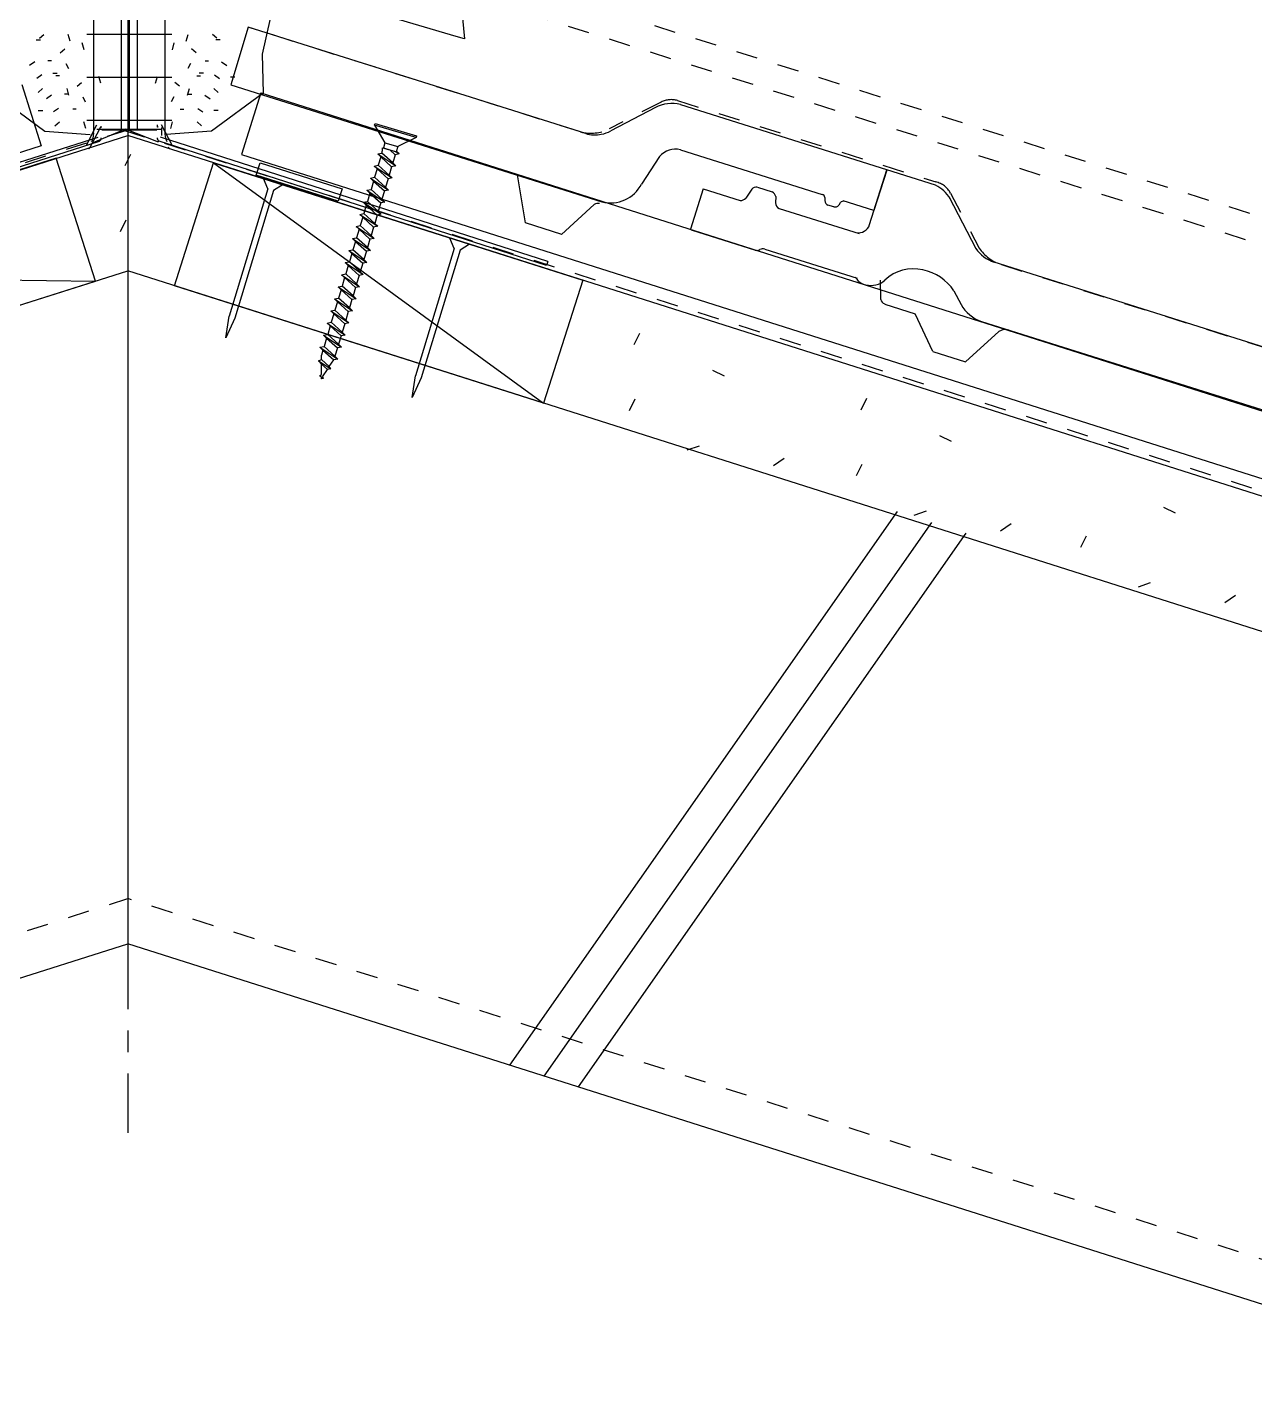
# Model space of a CAD drawing. Extents: x -1727 to 4652, y -2308 to 2357.
# Drawn here: x 3700.5 to 3985.7, y 282.4 to 599.4 of the extents above; entities that cross this region are included whole.
import ezdxf

# ---------------------------------------------------------------- set-up
doc = ezdxf.new("R2010")
doc.units = 0
doc.header["$LTSCALE"] = 5
for name, pattern in [('DASHDOT', [43, 40, -1, 1, -1]), ('DASHDOTX2', [63, 60, -1, 1, -1]), ('DASHED', [7, 6, -1]), ('DASHED2', [3, 2, -1]), ('DOT', [2, 1, -1])]:
    doc.linetypes.add(name, pattern=pattern)
for name, color, linetype in [('0-1', 7, 'CONTINUOUS'), ('0-2', 7, 'CONTINUOUS'), ('0-4', 7, 'CONTINUOUS')]:
    doc.layers.add(name, color=color, linetype=linetype)

msp = doc.modelspace()

# ---------------------------------------------------------------- linework, layer by layer
at = {"layer": '0-1', "color": 6, "linetype": 'CONTINUOUS'}
for p, q in [((3715.8369, 628.7084), (3715.8369, 575.355)), ((3722.2939, 628.7084), (3722.2939, 575.7084)), ((3724.1525, 628.7084), (3724.1525, 575.7084)), ((3726.0111, 628.7084), (3726.0111, 575.7084)), ((3732.4681, 628.7084), (3732.4681, 575.355)), ((3626.7908, 545.1991), (3716.9219, 573.8414)), ((3714.1925, 571.9914), (3716.6525, 576.7086)), ((3715.8369, 575.355), (3715.8624, 575.1936)), ((3716.6525, 575.7084), (3731.6525, 575.7084)), ((3717.7525, 575.5084), (3730.5525, 575.5084)), ((3821.439, 544.9548), (3731.3857, 573.8406)), ((3734.1125, 571.9914), (3731.6525, 576.7086)), ((3731.6525, 576.0828), (3731.6525, 574.2299)), ((3732.4681, 575.355), (3732.4426, 575.1936)), ((3627.0936, 544.2463), (3717.2099, 572.8839)), ((3821.1336, 544.0028), (3731.0951, 572.8839)), ((3821.439, 544.9548), (3821.1336, 544.0028))]:
    msp.add_line(p, q, dxfattribs=at)
at = {"layer": '0-1', "color": 7, "linetype": 'CONTINUOUS'}
for p, q in [((3702.5076, 596.4728), (3703.558, 596.4727)), ((3703.2833, 596.8204), (3704.3338, 597.7207)), ((3710.4449, 596.1689), (3709.9949, 597.7446)), ((3737.3881, 596.1689), (3737.8382, 597.7446)), ((3744.5497, 596.8204), (3743.4992, 597.7207)), ((3745.3255, 596.4728), (3744.275, 596.4727)), ((3708.135, 593.4455), (3709.1855, 594.3458)), ((3713.647, 594.1775), (3713.1969, 595.7532)), ((3734.186, 594.1775), (3734.6361, 595.7532)), ((3739.6981, 593.4455), (3738.6476, 594.3458)), ((3702.2056, 591.3593), (3701.005, 590.534)), ((3706.0669, 591.6099), (3705.2416, 591.6099)), ((3709.4498, 590.9704), (3710.05, 589.8448)), ((3738.3832, 590.9704), (3737.7831, 589.8448)), ((3741.7661, 591.6099), (3742.5915, 591.6099)), ((3745.6274, 591.3593), (3746.828, 590.534)), ((3703.8649, 588.3222), (3702.6643, 587.497)), ((3706.3971, 588.6937), (3707.4476, 588.6936)), ((3707.9622, 588.1094), (3707.1369, 588.1094)), ((3712.0245, 585.6664), (3713.075, 586.5667)), ((3717.5365, 586.3984), (3717.0865, 587.9741)), ((3730.2965, 586.3984), (3730.7465, 587.9741)), ((3735.8085, 585.6664), (3734.758, 586.5667)), ((3739.8708, 588.1094), (3740.6962, 588.1094)), ((3741.4359, 588.6937), (3740.3855, 588.6936)), ((3743.9682, 588.3222), (3745.1687, 587.497)), ((3748.726, 587.8078), (3747.6756, 587.8077)), ((3702.9841, 584.2542), (3704.0346, 585.1545)), ((3706.0952, 583.5802), (3704.8946, 582.7549)), ((3709.9565, 583.8308), (3709.1311, 583.8308)), ((3710.1457, 583.6027), (3709.6957, 585.1784)), ((3737.6873, 583.6027), (3738.1373, 585.1784)), ((3737.8766, 583.8308), (3738.7019, 583.8308)), ((3741.7379, 583.5802), (3742.9385, 582.7549)), ((3744.8489, 584.2542), (3743.7984, 585.1545)), ((3707.7544, 580.5431), (3706.5538, 579.7179)), ((3711.8517, 580.3303), (3711.0264, 580.3303)), ((3713.3394, 583.1913), (3713.9395, 582.0657)), ((3734.4937, 583.1913), (3733.8935, 582.0657)), ((3735.9813, 580.3303), (3736.8066, 580.3303)), ((3740.0786, 580.5431), (3741.2792, 579.7179)), ((3702.9966, 580.0287), (3704.047, 580.0286)), ((3706.8737, 576.4751), (3707.9242, 577.3754)), ((3714.0353, 575.8236), (3713.5852, 577.3993)), ((3733.7978, 575.8236), (3734.2478, 577.3993)), ((3740.9594, 576.4751), (3739.9088, 577.3754)), ((3744.8365, 580.0287), (3743.786, 580.0286)), ((3723.273, 575.6662), (3715.6667, 572.5329)), ((3730.9358, 572.6735), (3723.273, 575.6662))]:
    msp.add_line(p, q, dxfattribs=at)
at = {"layer": '0-1', "color": 6, "linetype": 'DASHDOTX2'}
for p, q in [((3734.0302, 597.7084), (3714.2748, 597.7084)), ((3732.9302, 597.7084), (3715.3748, 597.7084)), ((3734.0302, 587.7084), (3714.2748, 587.7084)), ((3732.9302, 587.7084), (3715.3748, 587.7084)), ((3734.0302, 577.7084), (3714.2748, 577.7084)), ((3732.9302, 577.7084), (3715.3748, 577.7084))]:
    msp.add_line(p, q, dxfattribs=at)
at = {"layer": '0-1', "color": 3, "linetype": 'CONTINUOUS'}
for p, q in [((3699.1879, 586.0978), (3703.7293, 571.8018)), ((3754.7629, 584.1165), (3750.2214, 569.8206)), ((3754.7629, 584.1165), (4384.701, 384.0015)), ((3703.7293, 571.8018), (3063.6308, 368.4591)), ((3750.2214, 569.8206), (4380.1595, 369.7055))]:
    msp.add_line(p, q, dxfattribs=at)
at = {"layer": '0-1', "color": 4, "linetype": 'CONTINUOUS'}
for p, q in [((3781.1557, 576.616), (3781.2747, 577.0144)), ((3781.2747, 577.0144), (3790.9161, 574.1341)), ((3790.7971, 573.7357), (3781.1557, 576.616)), ((3781.1557, 576.616), (3783.5723, 572.5519)), ((3790.9161, 574.1341), (3790.7971, 573.7357)), ((3783.0462, 571.3993), (3786.3549, 570.4109)), ((3783.2131, 571.3494), (3786.2045, 570.4558)), ((3783.5807, 572.5494), (3783.2215, 571.3469)), ((3783.5807, 572.5494), (3786.5637, 571.6583)), ((3784.7005, 570.9051), (3785.9698, 569.761)), ((3786.5388, 571.6657), (3786.1736, 570.4431)), ((3790.7971, 573.7357), (3786.5637, 571.6583)), ((3781.9076, 569.9449), (3782.8581, 570.1307)), ((3781.9076, 569.9449), (3786.0896, 567.1658)), ((3781.9076, 569.9449), (3782.6004, 569.2681)), ((3782.6004, 569.2681), (3782.019, 567.3219)), ((3782.6004, 569.2681), (3785.139, 566.98)), ((3785.3967, 567.8426), (3782.8581, 570.1307)), ((3785.9698, 569.761), (3785.3967, 567.8426)), ((3786.0896, 567.1658), (3785.3967, 567.8426)), ((3786.9204, 569.9468), (3785.9698, 569.761)), ((3786.1137, 570.4829), (3786.9204, 569.9468)), ((3786.1796, 570.4632), (3786.1736, 570.4431)), ((3786.9204, 569.9468), (3786.3549, 570.4109)), ((3759.9239, 562.8618), (3755.3314, 564.2589)), ((3780.2294, 564.3274), (3781.18, 564.5132)), ((3780.2294, 564.3274), (3784.4114, 561.5484)), ((3780.2294, 564.3274), (3780.9223, 563.6506)), ((3781.0685, 567.1361), (3782.019, 567.3219)), ((3781.0685, 567.1361), (3785.2505, 564.3571)), ((3781.0685, 567.1361), (3781.7614, 566.4594)), ((3781.7614, 566.4594), (3781.18, 564.5132)), ((3783.7185, 562.2251), (3781.18, 564.5132)), ((3781.7614, 566.4594), (3784.2999, 564.1713)), ((3784.5576, 565.0339), (3782.019, 567.3219)), ((3785.2505, 564.3571), (3784.2999, 564.1713)), ((3785.139, 566.98), (3784.5576, 565.0339)), ((3785.2505, 564.3571), (3784.5576, 565.0339)), ((3786.0896, 567.1658), (3785.139, 566.98)), ((3756.3765, 561.8508), (3747.3569, 532.192)), ((3757.7154, 561.4425), (3748.6958, 531.7848)), ((3779.3903, 561.5187), (3780.3409, 561.7045)), ((3779.3903, 561.5187), (3780.0832, 560.8419)), ((3779.3903, 561.5187), (3783.5723, 558.7396)), ((3780.9223, 563.6506), (3780.3409, 561.7045)), ((3782.8795, 559.4164), (3780.3409, 561.7045)), ((3780.9223, 563.6506), (3783.4609, 561.3626)), ((3783.4609, 561.3626), (3782.8795, 559.4164)), ((3783.4609, 561.3626), (3782.8795, 559.4164)), ((3784.4114, 561.5484), (3783.4609, 561.3626)), ((3784.2999, 564.1713), (3783.7185, 562.2251)), ((3784.4114, 561.5484), (3783.7185, 562.2251)), ((3778.5512, 558.7099), (3779.5018, 558.8957)), ((3778.5512, 558.7099), (3782.7332, 555.9309)), ((3778.5512, 558.7099), (3779.2441, 558.0332)), ((3779.2441, 558.0332), (3778.6627, 556.087)), ((3779.2441, 558.0332), (3781.7827, 555.7451)), ((3780.0832, 560.8419), (3779.5018, 558.8957)), ((3782.0404, 556.6077), (3779.5018, 558.8957)), ((3780.0832, 560.8419), (3782.6218, 558.5538)), ((3782.6218, 558.5538), (3782.0404, 556.6077)), ((3783.5723, 558.7396), (3782.6218, 558.5538)), ((3783.5723, 558.7396), (3782.8795, 559.4164)), ((3777.7122, 555.9012), (3778.6627, 556.087)), ((3777.7122, 555.9012), (3781.8942, 553.1222)), ((3777.7122, 555.9012), (3778.405, 555.2244)), ((3778.405, 555.2244), (3777.8236, 553.2783)), ((3778.405, 555.2244), (3780.9436, 552.9364)), ((3781.2013, 553.7989), (3778.6627, 556.087)), ((3781.7827, 555.7451), (3781.2013, 553.7989)), ((3782.7332, 555.9309), (3781.7827, 555.7451)), ((3782.7332, 555.9309), (3782.0404, 556.6077)), ((3776.8731, 553.0925), (3777.8236, 553.2783)), ((3776.8731, 553.0925), (3781.0551, 550.3134)), ((3776.8731, 553.0925), (3777.5659, 552.4157)), ((3777.5659, 552.4157), (3776.9845, 550.4695)), ((3777.5659, 552.4157), (3780.1045, 550.1276)), ((3780.3622, 550.9902), (3777.8236, 553.2783)), ((3780.9436, 552.9364), (3780.3622, 550.9902)), ((3781.8942, 553.1222), (3780.9436, 552.9364)), ((3781.8942, 553.1222), (3781.2013, 553.7989)), ((3776.034, 550.2837), (3776.9845, 550.4695)), ((3776.034, 550.2837), (3780.216, 547.5047)), ((3776.034, 550.2837), (3776.7268, 549.607)), ((3776.7268, 549.607), (3776.1454, 547.6608)), ((3776.7268, 549.607), (3779.2654, 547.3189)), ((3779.5231, 548.1815), (3776.9845, 550.4695)), ((3780.1045, 550.1276), (3779.5231, 548.1815)), ((3781.0551, 550.3134), (3780.1045, 550.1276)), ((3781.0551, 550.3134), (3780.3622, 550.9902)), ((3803.2372, 548.988), (3798.6448, 550.3851)), ((3775.1949, 547.475), (3776.1454, 547.6608)), ((3775.1949, 547.475), (3779.3769, 544.696)), ((3775.1949, 547.475), (3775.8878, 546.7982)), ((3775.8878, 546.7982), (3775.3064, 544.8521)), ((3775.8878, 546.7982), (3778.4264, 544.5102)), ((3778.684, 545.3727), (3776.1454, 547.6608)), ((3779.2654, 547.3189), (3778.684, 545.3727)), ((3779.3769, 544.696), (3778.684, 545.3727)), ((3780.216, 547.5047), (3779.2654, 547.3189)), ((3780.216, 547.5047), (3779.5231, 548.1815)), ((3799.6898, 547.977), (3790.6702, 518.3182)), ((3801.0288, 547.5687), (3792.0091, 517.911)), ((3774.3558, 544.6663), (3775.3064, 544.8521)), ((3774.3558, 544.6663), (3778.5378, 541.8872)), ((3774.3558, 544.6663), (3775.0487, 543.9895)), ((3775.0487, 543.9895), (3774.4673, 542.0433)), ((3775.0487, 543.9895), (3777.5873, 541.7014)), ((3777.8449, 542.564), (3775.3064, 544.8521)), ((3778.4264, 544.5102), (3777.8449, 542.564)), ((3778.5378, 541.8872), (3777.8449, 542.564)), ((3779.3769, 544.696), (3778.4264, 544.5102)), ((3772.6776, 539.0488), (3773.6282, 539.2346)), ((3772.6776, 539.0488), (3776.8596, 536.2698)), ((3772.6776, 539.0488), (3773.3705, 538.372)), ((3773.5167, 541.8575), (3774.4673, 542.0433)), ((3773.5167, 541.8575), (3777.6987, 539.0785)), ((3773.5167, 541.8575), (3774.2096, 541.1808)), ((3774.2096, 541.1808), (3773.6282, 539.2346)), ((3776.1668, 536.9465), (3773.6282, 539.2346)), ((3774.2096, 541.1808), (3776.7482, 538.8927)), ((3777.0059, 539.7553), (3774.4673, 542.0433)), ((3776.7482, 538.8927), (3776.1668, 536.9465)), ((3777.6987, 539.0785), (3776.7482, 538.8927)), ((3777.5873, 541.7014), (3777.0059, 539.7553)), ((3777.6987, 539.0785), (3777.0059, 539.7553)), ((3778.5378, 541.8872), (3777.5873, 541.7014)), ((3771.8386, 536.2401), (3772.7891, 536.4259)), ((3771.8386, 536.2401), (3776.0206, 533.461)), ((3771.8386, 536.2401), (3772.5314, 535.5633)), ((3773.3705, 538.372), (3772.7891, 536.4259)), ((3775.3277, 534.1378), (3772.7891, 536.4259)), ((3773.3705, 538.372), (3775.9091, 536.084)), ((3775.9091, 536.084), (3775.3277, 534.1378)), ((3776.8596, 536.2698), (3775.9091, 536.084)), ((3776.8596, 536.2698), (3776.1668, 536.9465)), ((3770.9995, 533.4313), (3771.95, 533.6171)), ((3770.9995, 533.4313), (3775.1815, 530.6523)), ((3770.9995, 533.4313), (3771.6923, 532.7546)), ((3771.6923, 532.7546), (3771.1109, 530.8084)), ((3771.6923, 532.7546), (3774.2309, 530.4665)), ((3772.5314, 535.5633), (3771.95, 533.6171)), ((3774.4886, 531.3291), (3771.95, 533.6171)), ((3772.5314, 535.5633), (3775.07, 533.2752)), ((3775.07, 533.2752), (3774.4886, 531.3291)), ((3776.0206, 533.461), (3775.07, 533.2752)), ((3776.0206, 533.461), (3775.3277, 534.1378)), ((3746.571, 527.2047), (3747.3569, 532.192)), ((3748.6958, 531.7848), (3746.571, 527.2047)), ((3770.1604, 530.6226), (3771.1109, 530.8084)), ((3770.1604, 530.6226), (3774.3424, 527.8436)), ((3770.1604, 530.6226), (3770.8532, 529.9458)), ((3770.8532, 529.9458), (3770.2718, 527.9997)), ((3770.8532, 529.9458), (3773.3918, 527.6578)), ((3773.6495, 528.5203), (3771.1109, 530.8084)), ((3774.2309, 530.4665), (3773.6495, 528.5203)), ((3775.1815, 530.6523), (3774.2309, 530.4665)), ((3775.1815, 530.6523), (3774.4886, 531.3291)), ((3769.3213, 527.8139), (3770.2718, 527.9997)), ((3769.3213, 527.8139), (3770.0142, 527.1371)), ((3769.3213, 527.8139), (3773.5033, 525.0348)), ((3770.0142, 527.1371), (3769.4328, 525.1909)), ((3770.0142, 527.1371), (3772.5528, 524.849)), ((3772.8104, 525.7116), (3770.2718, 527.9997)), ((3773.3918, 527.6578), (3772.8104, 525.7116)), ((3774.3424, 527.8436), (3773.3918, 527.6578)), ((3774.3424, 527.8436), (3773.6495, 528.5203)), ((3768.4822, 525.0051), (3769.4328, 525.1909)), ((3768.4822, 525.0051), (3769.1751, 524.3284)), ((3768.4822, 525.0051), (3772.6642, 522.2261)), ((3768.8184, 522.1796), (3768.822, 523.1464)), ((3769.1751, 524.3284), (3768.822, 523.1464)), ((3769.1751, 524.3284), (3771.6643, 522.0848)), ((3771.9714, 522.9029), (3769.4328, 525.1909)), ((3772.5528, 524.849), (3771.9714, 522.9029)), ((3773.5033, 525.0348), (3772.5528, 524.849)), ((3773.5033, 525.0348), (3772.8104, 525.7116)), ((3768.1686, 521.8472), (3768.8184, 522.1796)), ((3768.1686, 521.8472), (3768.8144, 521.0884)), ((3768.1686, 521.8472), (3770.9853, 519.9755)), ((3768.8054, 518.6264), (3768.8144, 521.0884)), ((3768.8144, 521.0884), (3770.202, 519.8378)), ((3770.6511, 520.5278), (3768.8184, 522.1796)), ((3770.9853, 519.9755), (3770.202, 519.8378)), ((3770.6511, 520.5278), (3771.6643, 522.0848)), ((3770.9853, 519.9755), (3770.6511, 520.5278)), ((3772.6642, 522.2261), (3771.6643, 522.0848)), ((3772.6642, 522.2261), (3771.9714, 522.9029)), ((3768.3804, 518.3402), (3768.8054, 518.6264)), ((3768.8033, 518.0561), (3768.3804, 518.3402)), ((3768.8019, 517.6864), (3768.8033, 518.0561)), ((3768.8019, 517.6864), (3768.9698, 517.9443)), ((3769.3031, 517.7205), (3768.8019, 517.6864)), ((3769.3031, 517.7205), (3768.9698, 517.9443)), ((3769.0838, 518.1196), (3770.202, 519.8378)), ((3769.3031, 517.7205), (3769.0838, 518.1196)), ((3789.8843, 513.3309), (3790.6702, 518.3182)), ((3792.0091, 517.911), (3789.8843, 513.3309))]:
    msp.add_line(p, q, dxfattribs=at)
at = {"layer": '0-1', "color": 7, "linetype": 'DOT'}
for p, q in [((3723.7803, 575.4806), (3064.4073, 366.0148)), ((3722.8413, 575.438), (4379.3981, 367.2622))]:
    msp.add_line(p, q, dxfattribs=at)
at = {"layer": '0-1', "color": 6, "linetype": 'DASHED'}
for p, q in [((3715.0792, 571.529), (3717.5392, 576.2463)), ((3717.483, 576.2084), (3717.7525, 576.2084)), ((3730.822, 576.2084), (3730.5525, 576.2084))]:
    msp.add_line(p, q, dxfattribs=at)
at = {"layer": '0-1', "color": 4, "linetype": 'DASHDOT'}
msp.add_line((3723.8569, 571.12), (3723.8569, 342.3712), dxfattribs=at)
at = {"layer": '0-1', "color": 4, "linetype": 'DASHED2'}
for p, q in [((3756.3765, 561.8508), (3755.3314, 564.2589)), ((3759.9239, 562.8618), (3757.7154, 561.4425)), ((3799.6898, 547.977), (3798.6448, 550.3851)), ((3803.2372, 548.988), (3801.0288, 547.5687))]:
    msp.add_line(p, q, dxfattribs=at)
at = {"layer": '0-1', "color": 7, "linetype": 'CONTINUOUS'}
for points in [[(3699.6165, 687.6841), (3684.8045, 684.7285), (3678.0611, 682.7765), (3663.8644, 670.7092), (3652.0485, 661.8507), (3645.7635, 596.7087), (3647.7156, 597.2411), (3688.4308, 609.3581), (3690.941, 601.4206), (3692.7902, 593.1595), (3692.574, 584.0522), (3704.5525, 575.2679), (3715.0661, 574.4468)], [(3748.2165, 687.6841), (3763.0285, 684.7285), (3769.7719, 682.7765), (3783.9687, 670.7092), (3795.7845, 661.8507), (3802.0695, 596.7087), (3800.1175, 597.2411), (3759.4022, 609.3581), (3756.8921, 601.4206), (3755.0428, 593.1595), (3755.259, 584.0522), (3743.2805, 575.2679), (3732.7669, 574.4468)]]:
    msp.add_lwpolyline(points, dxfattribs=at)
at = {"layer": '0-1', "color": 4, "linetype": 'CONTINUOUS'}
msp.add_lwpolyline([(3782.8502, 570.1042), (3782.8696, 570.1669), (3782.888, 570.2299), (3782.9055, 570.2931), (3782.9219, 570.3566), (3782.9373, 570.4204), (3782.9517, 570.4845), (3782.9651, 570.5487), (3782.9775, 570.6132), (3782.9888, 570.6779), (3782.9992, 570.7428), (3783.0085, 570.8079), (3783.0168, 570.8731), (3783.0241, 570.9385), (3783.0303, 571.004), (3783.0355, 571.0696), (3783.0397, 571.1354), (3783.0429, 571.2013), (3783.045, 571.2672), (3783.0461, 571.3332), (3783.0462, 571.3993)], dxfattribs=at)
at = {"layer": '0-1', "color": 7, "linetype": 'CONTINUOUS'}
msp.add_lwpolyline([(3772.7016, 558.9538), (3753.6418, 565.0139), (3754.5508, 567.8728), (3773.6106, 561.8128), (3772.7016, 558.9538)], close=True, dxfattribs=at)
at = {"layer": '0-1', "color": 6, "linetype": 'DASHED'}
for centre, radius, start, end in [((3712.178, 574.6938), 3.7182, 329.9429, 367.7255), ((3717.483, 576.2584), 0.05, 206.8972, 270), ((3731.6525, 576.7086), 1, 178.8655, 207.5416), ((3730.822, 576.2584), 0.05, 270, 333.1028), ((3714.1925, 571.9914), 1, 303.7822, 332.4584), ((3734.1125, 571.9914), 1, 207.5416, 236.2178)]:
    msp.add_arc(centre, radius, start, end, dxfattribs=at)
at = {"layer": '0-1', "color": 6, "linetype": 'CONTINUOUS'}
for centre, radius, start, end in [((3736.127, 574.6938), 3.7182, 172.2745, 210.0571), ((3716.6525, 573.7086), 1, 304.9144, 360), ((3731.6525, 573.7086), 1, 180, 235.0856)]:
    msp.add_arc(centre, radius, start, end, dxfattribs=at)
at = {"layer": '0-2', "color": 2, "linetype": 'DOT'}
for p, q in [((4050.325, 528.9526), (3775.4806, 615.5879)), ((3788.9672, 617.8283), (3985.6038, 555.8453)), ((3829.0416, 575.0501), (3751.7988, 599.3983)), ((3847.7447, 582.0118), (3835.7186, 575.7503)), ((3851.5987, 582.3493), (3911.5911, 563.4387)), ((3915.0259, 560.8036), (3921.6654, 548.0517)), ((3926.8307, 544.2254), (4043.4629, 507.4611))]:
    msp.add_line(p, q, dxfattribs=at)
at = {"layer": '0-2', "color": 2, "linetype": 'CONTINUOUS'}
for p, q in [((3751.7882, 599.3859), (3747.7816, 585.971)), ((3830.2417, 574.6561), (3751.7882, 599.3859)), ((3747.7816, 585.971), (3833.9875, 558.7975)), ((3846.4145, 580.7127), (3836.0669, 575.2795)), ((3852.239, 581.4271), (3900.159, 566.322)), ((3852.2442, 570.9121), (3885.2115, 560.5203)), ((3847.3701, 569.3662), (3843.2016, 562.9511)), ((3816.2331, 553.8949), (3814.3821, 565.0609)), ((3896.1933, 553.5026), (3900.2104, 566.2467)), ((3900.1921, 566.2082), (3897.2124, 556.7556)), ((3911.5171, 562.6826), (3900.2104, 566.2467)), ((3857.5646, 561.8427), (3854.5929, 552.4151)), ((3857.5646, 561.8427), (3866.1527, 559.1355)), ((3868.809, 561.7787), (3867.4255, 559.6703)), ((3870.1212, 562.1876), (3873.5631, 561.1026)), ((3824.5804, 551.178), (3832.1903, 558.1534)), ((3874.3887, 560.0199), (3874.3512, 558.5944)), ((3885.8098, 559.7971), (3885.7981, 559.0826)), ((3887.8934, 557.622), (3886.5298, 558.0519)), ((3889.3885, 558.6011), (3889.0336, 558.0627)), ((3897.2124, 556.7556), (3890.0354, 559.0179)), ((3914.704, 559.8626), (3920.919, 547.9941)), ((3875.1934, 557.2877), (3893.7851, 551.4273)), ((3824.65, 551.2418), (3816.2331, 553.8949)), ((3854.7329, 552.2805), (3869.6544, 547.577)), ((3871.8335, 547.8365), (3893.3013, 541.0695)), ((4121.9806, 482.7176), (3925.1278, 544.7687)), ((3898.7967, 536.1394), (3898.7353, 540.5775)), ((3915.8015, 538.1183), (3917.5048, 534.9608)), ((3899.7189, 535.0329), (3906.7938, 532.8028)), ((3910.8799, 523.9944), (3906.7938, 532.8028)), ((3922.2153, 531.0089), (4125.7263, 466.859)), ((3918.4695, 521.6021), (3926.21, 528.6323)), ((3910.8799, 523.9944), (3918.4695, 521.6021))]:
    msp.add_line(p, q, dxfattribs=at)
for centre, radius, start, end in [((3850.2274, 573.7269), 7.9586, 75.3594, 118.6268), ((3832.3698, 582.2205), 7.8561, 254.2878, 280.8913), ((3832.3435, 582.3785), 8.0162, 280.8626, 297.6767), ((3851.126, 565.9812), 5.0561, 77.222, 137.9734), ((3836.0059, 566.652), 8.0916, 255.5949, 332.782), ((3869.8141, 560.8706), 1.3545, 77.2011, 137.8999), ((3873.0446, 559.8523), 1.3545, 7.1085, 67.812), ((3908.045, 555.5472), 7.9354, 30.1179, 64.052), ((3833.0393, 557.094), 1.3576, 72.5893, 128.7082), ((3866.3493, 560.4958), 1.3563, 261.8979, 322.5109), ((3875.7042, 558.5416), 1.354, 177.7664, 247.8381), ((3884.9092, 559.6826), 0.9079, 7.2495, 70.2), ((3886.98, 559.139), 1.1833, 182.7329, 247.531), ((3888.1024, 558.7766), 1.1734, 259.7413, 322.523), ((3890.1044, 558.0487), 0.9034, 77.1888, 140.3269), ((3893.608, 554.322), 2.712, 258.1919, 342.4153), ((3870.0375, 548.9144), 1.3912, 253.0651, 300.0088), ((3871.4292, 546.4968), 1.3994, 73.2071, 119.863), ((3927.5305, 552.2628), 7.8698, 212.8478, 252.2236), ((3906.2591, 534.009), 9.2519, 75.4242, 134.5243), ((3906.4073, 531.9234), 11.2529, 33.4025, 78.8289), ((3892.066, 539.7077), 1.6842, 22.1735, 63.5029), ((3895.9643, 542.9632), 3.5119, 228.2455, 257.6474), ((3896.4674, 544.4087), 5.0383, 257.1321, 310.9809), ((3900.1371, 536.3519), 1.3571, 189.0062, 252.4045), ((3924.6348, 538.6762), 8.0399, 207.5234, 252.4863), ((3927.7658, 526.4087), 2.7139, 72.5751, 124.9807)]:
    msp.add_arc(centre, radius, start, end, dxfattribs=at)
at = {"layer": '0-2', "color": 2, "linetype": 'DOT'}
for centre, radius, start, end in [((3850.1074, 577.2049), 5.3562, 73.8331, 116.1754), ((3831.4, 584.7471), 9.9797, 256.3307, 295.6418), ((3910.4003, 558.3302), 5.2455, 28.1343, 76.8778), ((3929.8204, 553.6609), 9.8979, 214.521, 252.4187)]:
    msp.add_arc(centre, radius, start, end, dxfattribs=at)
at = {"layer": '0-4', "color": 4, "linetype": 'DASHDOTX2'}
msp.add_line((3723.9241, 374.4863), (3723.9241, 893.7275), dxfattribs=at)
at = {"layer": '0-4', "color": 4, "linetype": 'CONTINUOUS'}
for p, q in [((3066.3633, 365.0159), (3723.8494, 574.2144)), ((4359.0668, 372.1014), (3723.8494, 574.2144)), ((3078.4914, 337.4327), (3723.8494, 542.7723)), ((4346.9387, 344.5181), (3723.8494, 542.7723)), ((3227.0626, 228.2599), (3723.8494, 386.3272)), ((4226.6891, 226.334), (3723.8494, 386.3272))]:
    msp.add_line(p, q, dxfattribs=at)
at = {"layer": '0-4', "color": 3, "linetype": 'CONTINUOUS'}
for p, q in [((3707.2134, 568.9628), (3621.45, 541.6747)), ((3716.3094, 540.375), (3707.2134, 568.9628)), ((3734.6732, 539.2948), (3743.7693, 567.8826)), ((3743.7693, 567.8826), (3829.5326, 540.5945)), ((3630.5461, 513.0869), (3716.3094, 540.375)), ((3820.4366, 512.0067), (3734.6732, 539.2948)), ((3829.5326, 540.5945), (3820.4366, 512.0067))]:
    msp.add_line(p, q, dxfattribs=at)
at = {"layer": '0-4', "color": 7, "linetype": 'CONTINUOUS'}
for p, q in [((3724.4319, 569.8418), (3723.1218, 567.1434)), ((3743.7693, 567.8826), (3820.4366, 512.0067)), ((3723.3545, 554.5394), (3722.0441, 551.8406)), ((3621.45, 541.6747), (3716.3094, 540.375)), ((3842.758, 528.2281), (3841.4479, 525.5298)), ((3859.6857, 519.6545), (3862.3844, 518.3441)), ((3841.6806, 512.9257), (3840.3701, 510.2269)), ((3895.4951, 513.0715), (3894.185, 510.3731)), ((3912.4229, 504.4978), (3915.1215, 503.1874)), ((3856.5993, 502.0327), (3853.7644, 501.0508)), ((3876.3848, 499.1014), (3873.901, 497.4197)), ((3894.4177, 497.7691), (3893.1072, 495.0703)), ((3812.5721, 358.0974), (3902.7097, 486.8273)), ((3909.3364, 486.8761), (3906.5015, 485.8941)), ((3964.5207, 487.8363), (3967.2194, 486.5259)), ((3820.5589, 355.5562), (3910.6965, 484.2861)), ((3929.1219, 483.9447), (3926.6381, 482.263)), ((3828.5457, 353.015), (3918.6833, 481.7449)), ((3946.5156, 481.1076), (3945.2051, 478.4087)), ((3961.4343, 470.2145), (3958.5994, 469.2326)), ((3981.2198, 467.2832), (3978.7359, 465.6015))]:
    msp.add_line(p, q, dxfattribs=at)
at = {"layer": '0-4', "color": 4, "linetype": 'DOT'}
for p in [(3224.0306, 237.7891), (4229.7211, 235.8632)]:
    msp.add_line(p, (3723.8494, 396.8212), dxfattribs=at)

doc.saveas('drawing.dxf')
